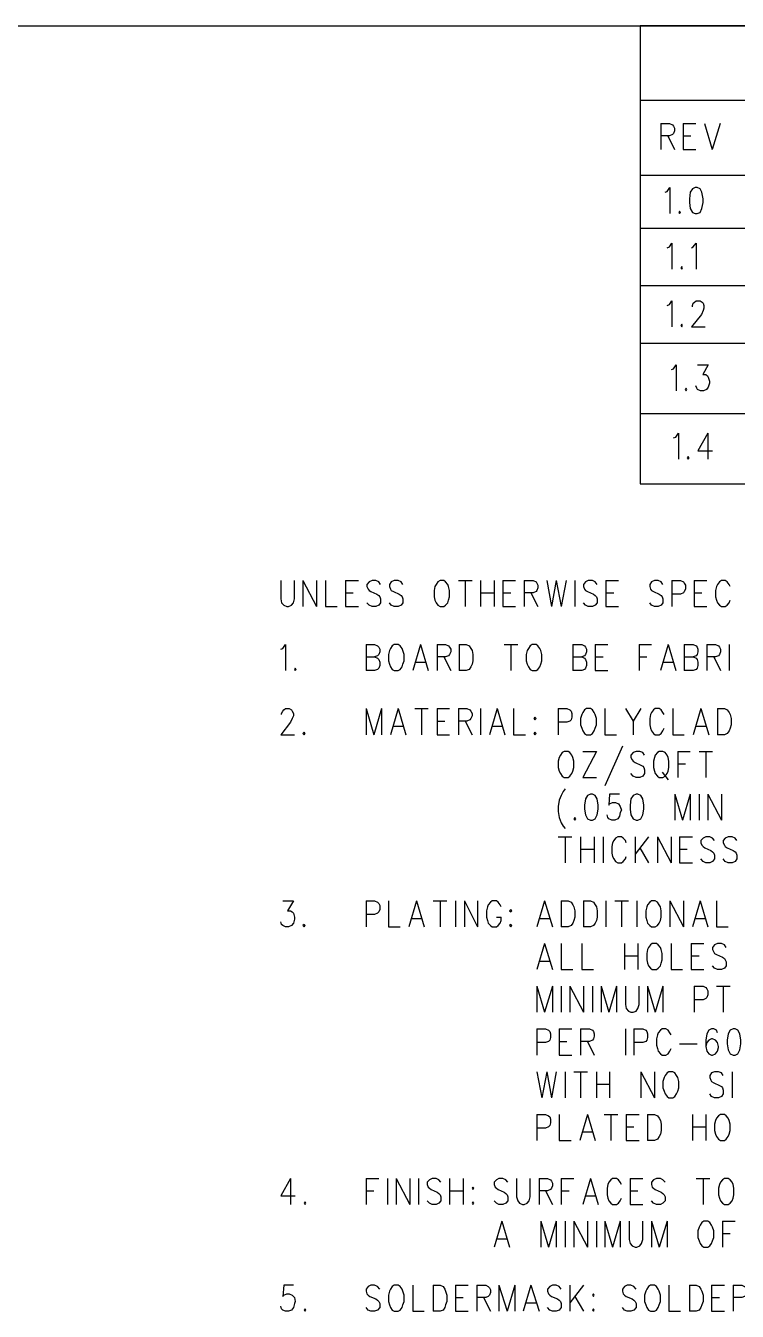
# Model space of a CAD drawing. Extents: x 11.9 to 28.1, y 10.8 to 21.2.
# Drawn here: x 23.654 to 25.32, y 18.189 to 21.199 of the extents above; entities that cross this region are included whole.
import ezdxf

# ---------------------------------------------------------------- set-up
doc = ezdxf.new("R2010")
doc.units = 0
doc.header["$MEASUREMENT"] = 0
doc.layers.add('LAYNR1', color=2, linetype='Continuous')

msp = doc.modelspace()

# ---------------------------------------------------------------- linework, layer by layer
at = {"layer": 'LAYNR1', "color": 7}
for points in [[(11.892, 21.199), (28.093, 21.199)], [(28.093, 21.199), (25.093, 21.199)], [(25.093, 21.199), (25.093, 20.591)], [(28.093, 21.024), (25.093, 21.024)], [(25.093, 21.024), (25.093, 20.849)], [(25.141, 20.97), (25.141, 20.909)], [(25.141, 20.97), (25.161, 20.97), (25.168, 20.967), (25.171, 20.964), (25.173, 20.959), (25.173, 20.953), (25.171, 20.947), (25.168, 20.944), (25.161, 20.941), (25.141, 20.941)], [(25.193, 20.97), (25.193, 20.909)], [(25.193, 20.97), (25.223, 20.97)], [(25.243, 20.97), (25.261, 20.909)], [(25.28, 20.97), (25.261, 20.909)], [(25.157, 20.941), (25.173, 20.909)], [(25.193, 20.941), (25.211, 20.941)], [(25.193, 20.909), (25.223, 20.909)], [(25.093, 20.849), (28.093, 20.849)], [(25.151, 20.809), (25.156, 20.811), (25.162, 20.82), (25.162, 20.759)], [(25.221, 20.82), (25.215, 20.817), (25.21, 20.809), (25.208, 20.794), (25.208, 20.785), (25.21, 20.771), (25.215, 20.762), (25.221, 20.759)], [(25.226, 20.759), (25.233, 20.762), (25.237, 20.771), (25.24, 20.785), (25.24, 20.794), (25.237, 20.809), (25.233, 20.817), (25.226, 20.82), (25.221, 20.82)], [(25.185, 20.765), (25.183, 20.762), (25.185, 20.759)], [(25.185, 20.759), (25.187, 20.762), (25.185, 20.765)], [(25.221, 20.759), (25.226, 20.759)], [(28.093, 20.724), (25.093, 20.724)], [(25.093, 20.724), (25.093, 20.291)], [(25.156, 20.679), (25.161, 20.681), (25.167, 20.69), (25.167, 20.629)], [(25.213, 20.679), (25.217, 20.681), (25.224, 20.69), (25.224, 20.629)], [(25.19, 20.635), (25.188, 20.632), (25.19, 20.629)], [(25.19, 20.629), (25.192, 20.632), (25.19, 20.635)], [(25.093, 20.591), (28.093, 20.591)], [(25.093, 20.591), (25.093, 20.456)], [(25.156, 20.544), (25.161, 20.546), (25.167, 20.555), (25.167, 20.494)], [(25.215, 20.541), (25.215, 20.544), (25.217, 20.549), (25.22, 20.552), (25.224, 20.555), (25.233, 20.555), (25.238, 20.552), (25.24, 20.549), (25.242, 20.544), (25.242, 20.538), (25.24, 20.532), (25.236, 20.523), (25.213, 20.494)], [(25.19, 20.5), (25.188, 20.497), (25.19, 20.494)], [(25.19, 20.494), (25.192, 20.497), (25.19, 20.5)], [(25.213, 20.494), (25.245, 20.494)], [(25.093, 20.456), (28.093, 20.456)], [(25.166, 20.394), (25.171, 20.396), (25.177, 20.405), (25.177, 20.344)], [(25.227, 20.405), (25.252, 20.405), (25.239, 20.382), (25.246, 20.382), (25.25, 20.379), (25.252, 20.376), (25.255, 20.367)], [(25.2, 20.35), (25.198, 20.347), (25.2, 20.344)], [(25.2, 20.344), (25.202, 20.347), (25.2, 20.35)], [(25.234, 20.344), (25.227, 20.347), (25.225, 20.35), (25.223, 20.356)], [(25.255, 20.367), (25.255, 20.362), (25.252, 20.353), (25.248, 20.347), (25.241, 20.344)], [(25.241, 20.344), (25.234, 20.344)], [(25.093, 20.291), (28.088, 20.291)], [(25.093, 20.291), (25.093, 20.126)], [(25.171, 20.234), (25.176, 20.236), (25.182, 20.245), (25.182, 20.184)], [(25.251, 20.245), (25.228, 20.204), (25.262, 20.204)], [(25.251, 20.245), (25.251, 20.184)], [(25.205, 20.19), (25.203, 20.187), (25.205, 20.184)], [(25.205, 20.184), (25.207, 20.187), (25.205, 20.19)], [(25.093, 20.126), (28.093, 20.126)], [(24.251, 19.9), (24.251, 19.857), (24.253, 19.848), (24.258, 19.842), (24.265, 19.839)], [(24.269, 19.839), (24.276, 19.842), (24.281, 19.848), (24.283, 19.857), (24.283, 19.9)], [(24.303, 19.9), (24.303, 19.839)], [(24.303, 19.9), (24.335, 19.839)], [(24.335, 19.9), (24.335, 19.839)], [(24.356, 19.9), (24.356, 19.839)], [(24.403, 19.9), (24.403, 19.839)], [(24.403, 19.9), (24.433, 19.9)], [(24.485, 19.891), (24.481, 19.897), (24.474, 19.9), (24.465, 19.9), (24.458, 19.897), (24.453, 19.891), (24.453, 19.886)], [(24.537, 19.891), (24.533, 19.897), (24.526, 19.9), (24.517, 19.9), (24.51, 19.897), (24.506, 19.891), (24.506, 19.886)], [(24.624, 19.9), (24.619, 19.897), (24.615, 19.891), (24.612, 19.886)], [(24.644, 19.886), (24.642, 19.891), (24.637, 19.897), (24.633, 19.9), (24.624, 19.9)], [(24.667, 19.9), (24.699, 19.9)], [(24.683, 19.9), (24.683, 19.839)], [(24.719, 19.9), (24.719, 19.839)], [(24.751, 19.9), (24.751, 19.839)], [(24.771, 19.9), (24.771, 19.839)], [(24.771, 19.9), (24.801, 19.9)], [(24.821, 19.9), (24.821, 19.839)], [(24.821, 19.9), (24.842, 19.9), (24.849, 19.897), (24.851, 19.894), (24.853, 19.889), (24.853, 19.883), (24.851, 19.877), (24.849, 19.874), (24.842, 19.871), (24.821, 19.871)], [(24.874, 19.9), (24.885, 19.839)], [(24.896, 19.9), (24.885, 19.839)], [(24.896, 19.9), (24.908, 19.839)], [(24.919, 19.9), (24.908, 19.839)], [(24.94, 19.9), (24.94, 19.839)], [(24.992, 19.891), (24.987, 19.897), (24.981, 19.9), (24.971, 19.9), (24.965, 19.897), (24.96, 19.891), (24.96, 19.886)], [(25.012, 19.9), (25.012, 19.839)], [(25.012, 19.9), (25.042, 19.9)], [(25.146, 19.891), (25.142, 19.897), (25.135, 19.9), (25.126, 19.9), (25.119, 19.897), (25.115, 19.891), (25.115, 19.886)], [(25.167, 19.9), (25.167, 19.839)], [(25.167, 19.9), (25.187, 19.9), (25.194, 19.897), (25.196, 19.894), (25.199, 19.889), (25.199, 19.88), (25.196, 19.874), (25.194, 19.871), (25.187, 19.868), (25.167, 19.868)], [(25.219, 19.9), (25.219, 19.839)], [(25.219, 19.9), (25.249, 19.9)], [(25.303, 19.886), (25.301, 19.891), (25.296, 19.897), (25.292, 19.9), (25.283, 19.9), (25.278, 19.897), (25.274, 19.891), (25.271, 19.886)], [(24.403, 19.871), (24.421, 19.871)], [(24.453, 19.886), (24.456, 19.88), (24.458, 19.877), (24.462, 19.874), (24.476, 19.868), (24.481, 19.865), (24.483, 19.862)], [(24.506, 19.886), (24.508, 19.88), (24.51, 19.877), (24.515, 19.874), (24.528, 19.868), (24.533, 19.865), (24.535, 19.862)], [(24.612, 19.886), (24.61, 19.877), (24.61, 19.862)], [(24.646, 19.862), (24.646, 19.877), (24.644, 19.886)], [(24.719, 19.871), (24.751, 19.871)], [(24.771, 19.871), (24.79, 19.871)], [(24.837, 19.871), (24.853, 19.839)], [(24.96, 19.886), (24.962, 19.88), (24.965, 19.877), (24.969, 19.874), (24.983, 19.868), (24.987, 19.865), (24.99, 19.862)], [(25.012, 19.871), (25.031, 19.871)], [(25.115, 19.886), (25.117, 19.88), (25.119, 19.877), (25.124, 19.874), (25.137, 19.868), (25.142, 19.865), (25.144, 19.862)], [(25.219, 19.871), (25.237, 19.871)], [(25.271, 19.886), (25.269, 19.877), (25.269, 19.862)], [(24.265, 19.839), (24.269, 19.839)], [(24.356, 19.839), (24.383, 19.839)], [(24.403, 19.839), (24.433, 19.839)], [(24.465, 19.839), (24.458, 19.842), (24.453, 19.848)], [(24.474, 19.839), (24.465, 19.839)], [(24.483, 19.862), (24.485, 19.857), (24.485, 19.848), (24.481, 19.842), (24.474, 19.839)], [(24.517, 19.839), (24.51, 19.842), (24.506, 19.848)], [(24.526, 19.839), (24.517, 19.839)], [(24.535, 19.862), (24.537, 19.857), (24.537, 19.848), (24.533, 19.842), (24.526, 19.839)], [(24.61, 19.862), (24.612, 19.854), (24.615, 19.848), (24.619, 19.842), (24.624, 19.839)], [(24.624, 19.839), (24.633, 19.839)], [(24.633, 19.839), (24.637, 19.842), (24.642, 19.848), (24.644, 19.854), (24.646, 19.862)], [(24.771, 19.839), (24.801, 19.839)], [(24.971, 19.839), (24.965, 19.842), (24.96, 19.848)], [(24.981, 19.839), (24.971, 19.839)], [(24.99, 19.862), (24.992, 19.857), (24.992, 19.848), (24.987, 19.842), (24.981, 19.839)], [(25.012, 19.839), (25.042, 19.839)], [(25.126, 19.839), (25.119, 19.842), (25.115, 19.848)], [(25.135, 19.839), (25.126, 19.839)], [(25.144, 19.862), (25.146, 19.857), (25.146, 19.848), (25.142, 19.842), (25.135, 19.839)], [(25.219, 19.839), (25.249, 19.839)], [(25.269, 19.862), (25.271, 19.854), (25.274, 19.848), (25.278, 19.842), (25.283, 19.839)], [(25.283, 19.839), (25.292, 19.839)], [(25.292, 19.839), (25.296, 19.842), (25.301, 19.848), (25.303, 19.854)], [(24.251, 19.739), (24.256, 19.741), (24.262, 19.75), (24.262, 19.689)], [(24.451, 19.75), (24.451, 19.689)], [(24.451, 19.75), (24.471, 19.75), (24.478, 19.747), (24.481, 19.744), (24.483, 19.739), (24.483, 19.733), (24.481, 19.727), (24.478, 19.724), (24.471, 19.721)], [(24.517, 19.75), (24.512, 19.747), (24.508, 19.741), (24.506, 19.736)], [(24.537, 19.736), (24.535, 19.741), (24.531, 19.747), (24.526, 19.75), (24.517, 19.75)], [(24.578, 19.75), (24.56, 19.689)], [(24.578, 19.75), (24.596, 19.689)], [(24.617, 19.75), (24.617, 19.689)], [(24.617, 19.75), (24.637, 19.75), (24.644, 19.747), (24.646, 19.744), (24.649, 19.739), (24.649, 19.733), (24.646, 19.727), (24.644, 19.724), (24.637, 19.721), (24.617, 19.721)], [(24.669, 19.75), (24.669, 19.689)], [(24.669, 19.75), (24.685, 19.75), (24.692, 19.747), (24.696, 19.741), (24.699, 19.736)], [(24.774, 19.75), (24.806, 19.75)], [(24.79, 19.75), (24.79, 19.689)], [(24.84, 19.75), (24.835, 19.747), (24.831, 19.741), (24.828, 19.736)], [(24.86, 19.736), (24.858, 19.741), (24.853, 19.747), (24.849, 19.75), (24.84, 19.75)], [(24.935, 19.75), (24.935, 19.689)], [(24.935, 19.75), (24.956, 19.75), (24.962, 19.747), (24.965, 19.744), (24.967, 19.739), (24.967, 19.733), (24.965, 19.727), (24.962, 19.724), (24.956, 19.721)], [(24.987, 19.75), (24.987, 19.689)], [(24.987, 19.75), (25.017, 19.75)], [(25.09, 19.75), (25.09, 19.689)], [(25.09, 19.75), (25.119, 19.75)], [(25.158, 19.75), (25.14, 19.689)], [(25.158, 19.75), (25.176, 19.689)], [(25.196, 19.75), (25.196, 19.689)], [(25.196, 19.75), (25.217, 19.75), (25.224, 19.747), (25.226, 19.744), (25.228, 19.739), (25.228, 19.733), (25.226, 19.727), (25.224, 19.724), (25.217, 19.721)], [(25.249, 19.75), (25.249, 19.689)], [(25.249, 19.75), (25.269, 19.75), (25.276, 19.747), (25.278, 19.744), (25.281, 19.739), (25.281, 19.733), (25.278, 19.727), (25.276, 19.724), (25.269, 19.721), (25.249, 19.721)], [(25.301, 19.75), (25.301, 19.689)], [(24.451, 19.721), (24.471, 19.721), (24.478, 19.718), (24.481, 19.715), (24.483, 19.709), (24.483, 19.701), (24.481, 19.695), (24.478, 19.692), (24.471, 19.689)], [(24.506, 19.736), (24.503, 19.727), (24.503, 19.712)], [(24.54, 19.712), (24.54, 19.727), (24.537, 19.736)], [(24.633, 19.721), (24.649, 19.689)], [(24.699, 19.736), (24.701, 19.727), (24.701, 19.712)], [(24.828, 19.736), (24.826, 19.727), (24.826, 19.712)], [(24.862, 19.712), (24.862, 19.727), (24.86, 19.736)], [(24.935, 19.721), (24.956, 19.721), (24.962, 19.718), (24.965, 19.715), (24.967, 19.709), (24.967, 19.701), (24.965, 19.695), (24.962, 19.692), (24.956, 19.689)], [(24.987, 19.721), (25.006, 19.721)], [(25.09, 19.721), (25.108, 19.721)], [(25.196, 19.721), (25.217, 19.721), (25.224, 19.718), (25.226, 19.715), (25.228, 19.709), (25.228, 19.701), (25.226, 19.695), (25.224, 19.692), (25.217, 19.689)], [(25.265, 19.721), (25.281, 19.689)], [(24.285, 19.695), (24.283, 19.692), (24.285, 19.689)], [(24.285, 19.689), (24.287, 19.692), (24.285, 19.695)], [(24.471, 19.689), (24.451, 19.689)], [(24.503, 19.712), (24.506, 19.704), (24.508, 19.698), (24.512, 19.692), (24.517, 19.689)], [(24.517, 19.689), (24.526, 19.689)], [(24.526, 19.689), (24.531, 19.692), (24.535, 19.698), (24.537, 19.704), (24.54, 19.712)], [(24.567, 19.709), (24.59, 19.709)], [(24.685, 19.689), (24.669, 19.689)], [(24.701, 19.712), (24.699, 19.704), (24.696, 19.698), (24.692, 19.692), (24.685, 19.689)], [(24.826, 19.712), (24.828, 19.704), (24.831, 19.698), (24.835, 19.692), (24.84, 19.689)], [(24.84, 19.689), (24.849, 19.689)], [(24.849, 19.689), (24.853, 19.692), (24.858, 19.698), (24.86, 19.704), (24.862, 19.712)], [(24.956, 19.689), (24.935, 19.689)], [(24.987, 19.689), (25.017, 19.689)], [(25.146, 19.709), (25.169, 19.709)], [(25.217, 19.689), (25.196, 19.689)], [(24.253, 19.586), (24.253, 19.589), (24.256, 19.594), (24.258, 19.597), (24.262, 19.6), (24.271, 19.6), (24.276, 19.597), (24.278, 19.594), (24.281, 19.589), (24.281, 19.583), (24.278, 19.577), (24.274, 19.568), (24.251, 19.539)], [(24.451, 19.6), (24.451, 19.539)], [(24.451, 19.6), (24.469, 19.539)], [(24.487, 19.6), (24.469, 19.539)], [(24.487, 19.6), (24.487, 19.539)], [(24.526, 19.6), (24.508, 19.539)], [(24.526, 19.6), (24.544, 19.539)], [(24.565, 19.6), (24.596, 19.6)], [(24.581, 19.6), (24.581, 19.539)], [(24.617, 19.6), (24.617, 19.539)], [(24.617, 19.6), (24.646, 19.6)], [(24.667, 19.6), (24.667, 19.539)], [(24.667, 19.6), (24.687, 19.6), (24.694, 19.597), (24.696, 19.594), (24.699, 19.589), (24.699, 19.583), (24.696, 19.577), (24.694, 19.574), (24.687, 19.571), (24.667, 19.571)], [(24.719, 19.6), (24.719, 19.539)], [(24.758, 19.6), (24.74, 19.539)], [(24.758, 19.6), (24.776, 19.539)], [(24.796, 19.6), (24.796, 19.539)], [(24.901, 19.6), (24.901, 19.539)], [(24.901, 19.6), (24.921, 19.6), (24.928, 19.597), (24.931, 19.594), (24.933, 19.589), (24.933, 19.58), (24.931, 19.574), (24.928, 19.571), (24.921, 19.568), (24.901, 19.568)], [(24.967, 19.6), (24.962, 19.597), (24.958, 19.591), (24.956, 19.586)], [(24.987, 19.586), (24.985, 19.591), (24.981, 19.597), (24.976, 19.6), (24.967, 19.6)], [(25.01, 19.6), (25.01, 19.539)], [(25.058, 19.6), (25.076, 19.571), (25.076, 19.539)], [(25.094, 19.6), (25.076, 19.571)], [(25.149, 19.586), (25.146, 19.591), (25.142, 19.597), (25.137, 19.6), (25.128, 19.6), (25.124, 19.597), (25.119, 19.591), (25.117, 19.586)], [(25.169, 19.6), (25.169, 19.539)], [(25.235, 19.6), (25.217, 19.539)], [(25.235, 19.6), (25.253, 19.539)], [(25.274, 19.6), (25.274, 19.539)], [(25.274, 19.6), (25.29, 19.6), (25.296, 19.597), (25.301, 19.591), (25.303, 19.586)], [(24.617, 19.571), (24.635, 19.571)], [(24.683, 19.571), (24.699, 19.539)], [(24.956, 19.586), (24.953, 19.577), (24.953, 19.562)], [(24.99, 19.562), (24.99, 19.577), (24.987, 19.586)], [(25.117, 19.586), (25.115, 19.577), (25.115, 19.562)], [(25.303, 19.586), (25.306, 19.577), (25.306, 19.562)], [(24.251, 19.539), (24.283, 19.539)], [(24.306, 19.545), (24.303, 19.542), (24.306, 19.539)], [(24.306, 19.539), (24.308, 19.542), (24.306, 19.545)], [(24.515, 19.559), (24.537, 19.559)], [(24.617, 19.539), (24.646, 19.539)], [(24.746, 19.559), (24.769, 19.559)], [(24.796, 19.539), (24.824, 19.539)], [(24.846, 19.545), (24.844, 19.542), (24.846, 19.539)], [(24.846, 19.539), (24.849, 19.542), (24.846, 19.545)], [(24.953, 19.562), (24.956, 19.554), (24.958, 19.548), (24.962, 19.542), (24.967, 19.539)], [(24.967, 19.539), (24.976, 19.539)], [(24.976, 19.539), (24.981, 19.542), (24.985, 19.548), (24.987, 19.554), (24.99, 19.562)], [(25.01, 19.539), (25.037, 19.539)], [(25.115, 19.562), (25.117, 19.554), (25.119, 19.548), (25.124, 19.542), (25.128, 19.539)], [(25.128, 19.539), (25.137, 19.539)], [(25.137, 19.539), (25.142, 19.542), (25.146, 19.548), (25.149, 19.554)], [(25.169, 19.539), (25.196, 19.539)], [(25.224, 19.559), (25.246, 19.559)], [(25.29, 19.539), (25.274, 19.539)], [(25.306, 19.562), (25.303, 19.554), (25.301, 19.548), (25.296, 19.542), (25.29, 19.539)], [(25.051, 19.512), (25.01, 19.419)], [(24.903, 19.486), (24.901, 19.477), (24.901, 19.462)], [(24.915, 19.5), (24.91, 19.497), (24.906, 19.491), (24.903, 19.486)], [(24.935, 19.486), (24.933, 19.491), (24.928, 19.497), (24.924, 19.5), (24.915, 19.5)], [(24.937, 19.462), (24.937, 19.477), (24.935, 19.486)], [(24.99, 19.5), (24.958, 19.439)], [(24.958, 19.5), (24.99, 19.5)], [(25.103, 19.491), (25.099, 19.497), (25.092, 19.5), (25.083, 19.5), (25.076, 19.497), (25.071, 19.491), (25.071, 19.486)], [(25.071, 19.486), (25.074, 19.48), (25.076, 19.477), (25.081, 19.474), (25.094, 19.468), (25.099, 19.465), (25.101, 19.462)], [(25.126, 19.486), (25.124, 19.477), (25.124, 19.462)], [(25.137, 19.5), (25.133, 19.497), (25.128, 19.491), (25.126, 19.486)], [(25.158, 19.486), (25.156, 19.491), (25.151, 19.497), (25.146, 19.5), (25.137, 19.5)], [(25.16, 19.462), (25.16, 19.477), (25.158, 19.486)], [(25.181, 19.5), (25.181, 19.439)], [(25.181, 19.5), (25.21, 19.5)], [(25.231, 19.5), (25.262, 19.5)], [(25.246, 19.5), (25.246, 19.439)], [(24.901, 19.462), (24.903, 19.454), (24.906, 19.448), (24.91, 19.442), (24.915, 19.439)], [(24.924, 19.439), (24.928, 19.442), (24.933, 19.448), (24.935, 19.454), (24.937, 19.462)], [(25.083, 19.439), (25.076, 19.442), (25.071, 19.448)], [(25.101, 19.462), (25.103, 19.457), (25.103, 19.448), (25.099, 19.442), (25.092, 19.439)], [(25.124, 19.462), (25.126, 19.454), (25.128, 19.448), (25.133, 19.442), (25.137, 19.439)], [(25.144, 19.451), (25.158, 19.433)], [(25.146, 19.439), (25.151, 19.442), (25.156, 19.448), (25.158, 19.454), (25.16, 19.462)], [(25.181, 19.471), (25.199, 19.471)], [(24.915, 19.439), (24.924, 19.439)], [(24.958, 19.439), (24.99, 19.439)], [(25.092, 19.439), (25.083, 19.439)], [(25.137, 19.439), (25.146, 19.439)], [(24.903, 19.386), (24.901, 19.371), (24.901, 19.359), (24.903, 19.345), (24.908, 19.333), (24.912, 19.325), (24.917, 19.319)], [(24.917, 19.412), (24.912, 19.406), (24.908, 19.397), (24.903, 19.386)], [(24.976, 19.4), (24.969, 19.397), (24.965, 19.389), (24.962, 19.374), (24.962, 19.365), (24.965, 19.351), (24.969, 19.342), (24.976, 19.339)], [(24.981, 19.339), (24.987, 19.342), (24.992, 19.351), (24.994, 19.365), (24.994, 19.374), (24.992, 19.389), (24.987, 19.397), (24.981, 19.4), (24.976, 19.4)], [(25.044, 19.4), (25.021, 19.4), (25.019, 19.374), (25.021, 19.377), (25.028, 19.38), (25.035, 19.38), (25.042, 19.377), (25.046, 19.371), (25.049, 19.362)], [(25.083, 19.4), (25.076, 19.397), (25.071, 19.389), (25.069, 19.374), (25.069, 19.365), (25.071, 19.351), (25.076, 19.342), (25.083, 19.339)], [(25.087, 19.339), (25.094, 19.342), (25.099, 19.351), (25.101, 19.365), (25.101, 19.374), (25.099, 19.389), (25.094, 19.397), (25.087, 19.4), (25.083, 19.4)], [(25.174, 19.4), (25.174, 19.339)], [(25.174, 19.4), (25.192, 19.339)], [(25.21, 19.4), (25.192, 19.339)], [(25.21, 19.4), (25.21, 19.339)], [(25.231, 19.4), (25.231, 19.339)], [(25.251, 19.4), (25.251, 19.339)], [(25.251, 19.4), (25.283, 19.339)], [(25.283, 19.4), (25.283, 19.339)], [(25.049, 19.362), (25.046, 19.357), (25.044, 19.348), (25.04, 19.342), (25.033, 19.339)], [(24.94, 19.345), (24.937, 19.342), (24.94, 19.339)], [(24.94, 19.339), (24.942, 19.342), (24.94, 19.345)], [(24.976, 19.339), (24.981, 19.339)], [(25.026, 19.339), (25.019, 19.342), (25.017, 19.345), (25.015, 19.351)], [(25.033, 19.339), (25.026, 19.339)], [(25.083, 19.339), (25.087, 19.339)], [(24.901, 19.3), (24.933, 19.3)], [(24.917, 19.3), (24.917, 19.239)], [(24.953, 19.3), (24.953, 19.239)], [(24.985, 19.3), (24.985, 19.239)], [(25.006, 19.3), (25.006, 19.239)], [(25.06, 19.286), (25.058, 19.291), (25.053, 19.297), (25.049, 19.3), (25.04, 19.3), (25.035, 19.297), (25.031, 19.291), (25.028, 19.286)], [(25.081, 19.3), (25.081, 19.239)], [(25.112, 19.3), (25.081, 19.259)], [(25.133, 19.3), (25.133, 19.239)], [(25.133, 19.3), (25.165, 19.239)], [(25.165, 19.3), (25.165, 19.239)], [(25.185, 19.3), (25.185, 19.239)], [(25.185, 19.3), (25.215, 19.3)], [(25.267, 19.291), (25.262, 19.297), (25.256, 19.3), (25.246, 19.3), (25.24, 19.297), (25.235, 19.291), (25.235, 19.286)], [(25.319, 19.291), (25.315, 19.297), (25.308, 19.3), (25.299, 19.3), (25.292, 19.297), (25.287, 19.291), (25.287, 19.286)], [(24.953, 19.271), (24.985, 19.271)], [(25.028, 19.286), (25.026, 19.277), (25.026, 19.262)], [(25.092, 19.274), (25.112, 19.239)], [(25.185, 19.271), (25.203, 19.271)], [(25.235, 19.286), (25.237, 19.28), (25.24, 19.277), (25.244, 19.274), (25.258, 19.268), (25.262, 19.265), (25.265, 19.262)], [(25.287, 19.286), (25.29, 19.28), (25.292, 19.277), (25.296, 19.274), (25.31, 19.268), (25.315, 19.265), (25.317, 19.262)], [(25.026, 19.262), (25.028, 19.254), (25.031, 19.248), (25.035, 19.242), (25.04, 19.239)], [(25.04, 19.239), (25.049, 19.239)], [(25.049, 19.239), (25.053, 19.242), (25.058, 19.248), (25.06, 19.254)], [(25.185, 19.239), (25.215, 19.239)], [(25.246, 19.239), (25.24, 19.242), (25.235, 19.248)], [(25.256, 19.239), (25.246, 19.239)], [(25.265, 19.262), (25.267, 19.257), (25.267, 19.248), (25.262, 19.242), (25.256, 19.239)], [(25.299, 19.239), (25.292, 19.242), (25.287, 19.248)], [(25.308, 19.239), (25.299, 19.239)], [(25.317, 19.262), (25.319, 19.257), (25.319, 19.248), (25.315, 19.242), (25.308, 19.239)], [(24.256, 19.15), (24.281, 19.15), (24.267, 19.127), (24.274, 19.127), (24.278, 19.124), (24.281, 19.121), (24.283, 19.112)], [(24.451, 19.15), (24.451, 19.089)], [(24.451, 19.15), (24.471, 19.15), (24.478, 19.147), (24.481, 19.144), (24.483, 19.139), (24.483, 19.13), (24.481, 19.124), (24.478, 19.121), (24.471, 19.118), (24.451, 19.118)], [(24.503, 19.15), (24.503, 19.089)], [(24.569, 19.15), (24.551, 19.089)], [(24.569, 19.15), (24.587, 19.089)], [(24.608, 19.15), (24.64, 19.15)], [(24.624, 19.15), (24.624, 19.089)], [(24.66, 19.15), (24.66, 19.089)], [(24.681, 19.15), (24.681, 19.089)], [(24.681, 19.15), (24.712, 19.089)], [(24.712, 19.15), (24.712, 19.089)], [(24.767, 19.136), (24.765, 19.141), (24.76, 19.147), (24.756, 19.15), (24.746, 19.15), (24.742, 19.147), (24.737, 19.141), (24.735, 19.136)], [(24.869, 19.15), (24.851, 19.089)], [(24.869, 19.15), (24.887, 19.089)], [(24.908, 19.15), (24.908, 19.089)], [(24.908, 19.15), (24.924, 19.15), (24.931, 19.147), (24.935, 19.141), (24.937, 19.136)], [(24.96, 19.15), (24.96, 19.089)], [(24.96, 19.15), (24.976, 19.15), (24.983, 19.147), (24.987, 19.141), (24.99, 19.136)], [(25.012, 19.15), (25.012, 19.089)], [(25.033, 19.15), (25.065, 19.15)], [(25.049, 19.15), (25.049, 19.089)], [(25.085, 19.15), (25.085, 19.089)], [(25.119, 19.15), (25.115, 19.147), (25.11, 19.141), (25.108, 19.136)], [(25.14, 19.136), (25.137, 19.141), (25.133, 19.147), (25.128, 19.15), (25.119, 19.15)], [(25.162, 19.15), (25.162, 19.089)], [(25.162, 19.15), (25.194, 19.089)], [(25.194, 19.15), (25.194, 19.089)], [(25.233, 19.15), (25.215, 19.089)], [(25.233, 19.15), (25.251, 19.089)], [(25.271, 19.15), (25.271, 19.089)], [(24.735, 19.136), (24.733, 19.127), (24.733, 19.112)], [(24.937, 19.136), (24.94, 19.127), (24.94, 19.112)], [(24.99, 19.136), (24.992, 19.127), (24.992, 19.112)], [(25.108, 19.136), (25.106, 19.127), (25.106, 19.112)], [(25.142, 19.112), (25.142, 19.127), (25.14, 19.136)], [(24.262, 19.089), (24.256, 19.092), (24.253, 19.095), (24.251, 19.101)], [(24.269, 19.089), (24.262, 19.089)], [(24.283, 19.112), (24.283, 19.107), (24.281, 19.098), (24.276, 19.092), (24.269, 19.089)], [(24.306, 19.095), (24.303, 19.092), (24.306, 19.089)], [(24.306, 19.089), (24.308, 19.092), (24.306, 19.095)], [(24.503, 19.089), (24.531, 19.089)], [(24.558, 19.109), (24.581, 19.109)], [(24.733, 19.112), (24.735, 19.104), (24.737, 19.098), (24.742, 19.092), (24.746, 19.089)], [(24.746, 19.089), (24.756, 19.089)], [(24.756, 19.089), (24.76, 19.092), (24.765, 19.098), (24.767, 19.104), (24.767, 19.112)], [(24.756, 19.112), (24.767, 19.112)], [(24.79, 19.095), (24.787, 19.092), (24.79, 19.089)], [(24.79, 19.089), (24.792, 19.092), (24.79, 19.095)], [(24.858, 19.109), (24.881, 19.109)], [(24.924, 19.089), (24.908, 19.089)], [(24.94, 19.112), (24.937, 19.104), (24.935, 19.098), (24.931, 19.092), (24.924, 19.089)], [(24.976, 19.089), (24.96, 19.089)], [(24.992, 19.112), (24.99, 19.104), (24.987, 19.098), (24.983, 19.092), (24.976, 19.089)], [(25.106, 19.112), (25.108, 19.104), (25.11, 19.098), (25.115, 19.092), (25.119, 19.089)], [(25.119, 19.089), (25.128, 19.089)], [(25.128, 19.089), (25.133, 19.092), (25.137, 19.098), (25.14, 19.104), (25.142, 19.112)], [(25.221, 19.109), (25.244, 19.109)], [(25.271, 19.089), (25.299, 19.089)], [(24.869, 19.05), (24.851, 18.989)], [(24.869, 19.05), (24.887, 18.989)], [(24.908, 19.05), (24.908, 18.989)], [(24.956, 19.05), (24.956, 18.989)], [(25.056, 19.05), (25.056, 18.989)], [(25.087, 19.05), (25.087, 18.989)], [(25.11, 19.036), (25.108, 19.027), (25.108, 19.012)], [(25.121, 19.05), (25.117, 19.047), (25.112, 19.041), (25.11, 19.036)], [(25.142, 19.036), (25.14, 19.041), (25.135, 19.047), (25.131, 19.05), (25.121, 19.05)], [(25.144, 19.012), (25.144, 19.027), (25.142, 19.036)], [(25.165, 19.05), (25.165, 18.989)], [(25.212, 19.05), (25.212, 18.989)], [(25.212, 19.05), (25.242, 19.05)], [(25.294, 19.041), (25.29, 19.047), (25.283, 19.05), (25.274, 19.05), (25.267, 19.047), (25.262, 19.041), (25.262, 19.036)], [(25.262, 19.036), (25.265, 19.03), (25.267, 19.027), (25.271, 19.024), (25.285, 19.018), (25.29, 19.015), (25.292, 19.012)], [(24.858, 19.009), (24.881, 19.009)], [(25.056, 19.021), (25.087, 19.021)], [(25.108, 19.012), (25.11, 19.004), (25.112, 18.998), (25.117, 18.992), (25.121, 18.989)], [(25.131, 18.989), (25.135, 18.992), (25.14, 18.998), (25.142, 19.004), (25.144, 19.012)], [(25.212, 19.021), (25.231, 19.021)], [(25.274, 18.989), (25.267, 18.992), (25.262, 18.998)], [(25.292, 19.012), (25.294, 19.007), (25.294, 18.998), (25.29, 18.992), (25.283, 18.989)], [(24.908, 18.989), (24.935, 18.989)], [(24.956, 18.989), (24.983, 18.989)], [(25.121, 18.989), (25.131, 18.989)], [(25.165, 18.989), (25.192, 18.989)], [(25.212, 18.989), (25.242, 18.989)], [(25.283, 18.989), (25.274, 18.989)], [(24.851, 18.95), (24.851, 18.889)], [(24.851, 18.95), (24.869, 18.889)], [(24.887, 18.95), (24.869, 18.889)], [(24.887, 18.95), (24.887, 18.889)], [(24.908, 18.95), (24.908, 18.889)], [(24.928, 18.95), (24.928, 18.889)], [(24.928, 18.95), (24.96, 18.889)], [(24.96, 18.95), (24.96, 18.889)], [(24.981, 18.95), (24.981, 18.889)], [(25.001, 18.95), (25.001, 18.889)], [(25.001, 18.95), (25.019, 18.889)], [(25.037, 18.95), (25.019, 18.889)], [(25.037, 18.95), (25.037, 18.889)], [(25.058, 18.95), (25.058, 18.907), (25.06, 18.898), (25.065, 18.892), (25.071, 18.889)], [(25.076, 18.889), (25.083, 18.892), (25.087, 18.898), (25.09, 18.907), (25.09, 18.95)], [(25.11, 18.95), (25.11, 18.889)], [(25.11, 18.95), (25.128, 18.889)], [(25.146, 18.95), (25.128, 18.889)], [(25.146, 18.95), (25.146, 18.889)], [(25.219, 18.95), (25.219, 18.889)], [(25.219, 18.95), (25.24, 18.95), (25.246, 18.947), (25.249, 18.944), (25.251, 18.939), (25.251, 18.93), (25.249, 18.924), (25.246, 18.921), (25.24, 18.918), (25.219, 18.918)], [(25.271, 18.95), (25.303, 18.95)], [(25.287, 18.95), (25.287, 18.889)], [(25.071, 18.889), (25.076, 18.889)], [(24.851, 18.85), (24.851, 18.789)], [(24.851, 18.85), (24.871, 18.85), (24.878, 18.847), (24.881, 18.844), (24.883, 18.839), (24.883, 18.83), (24.881, 18.824), (24.878, 18.821), (24.871, 18.818), (24.851, 18.818)], [(24.903, 18.85), (24.903, 18.789)], [(24.903, 18.85), (24.933, 18.85)], [(24.953, 18.85), (24.953, 18.789)], [(24.953, 18.85), (24.974, 18.85), (24.981, 18.847), (24.983, 18.844), (24.985, 18.839), (24.985, 18.833), (24.983, 18.827), (24.981, 18.824), (24.974, 18.821), (24.953, 18.821)], [(25.058, 18.85), (25.058, 18.789)], [(25.078, 18.85), (25.078, 18.789)], [(25.078, 18.85), (25.099, 18.85), (25.106, 18.847), (25.108, 18.844), (25.11, 18.839), (25.11, 18.83), (25.108, 18.824), (25.106, 18.821), (25.099, 18.818), (25.078, 18.818)], [(25.165, 18.836), (25.162, 18.841), (25.158, 18.847), (25.153, 18.85), (25.144, 18.85), (25.14, 18.847), (25.135, 18.841), (25.133, 18.836)], [(25.274, 18.841), (25.271, 18.847), (25.265, 18.85), (25.26, 18.85), (25.253, 18.847), (25.249, 18.839), (25.246, 18.824), (25.246, 18.809), (25.249, 18.798), (25.253, 18.792), (25.26, 18.789)], [(25.31, 18.85), (25.303, 18.847), (25.299, 18.839), (25.296, 18.824), (25.296, 18.815), (25.299, 18.801), (25.303, 18.792), (25.31, 18.789)], [(25.315, 18.789), (25.321, 18.792), (25.326, 18.801), (25.328, 18.815), (25.328, 18.824), (25.326, 18.839), (25.321, 18.847), (25.315, 18.85), (25.31, 18.85)], [(24.903, 18.821), (24.921, 18.821)], [(24.969, 18.821), (24.985, 18.789)], [(25.133, 18.836), (25.131, 18.827), (25.131, 18.812)], [(25.185, 18.815), (25.226, 18.815)], [(25.262, 18.789), (25.269, 18.792), (25.274, 18.798), (25.276, 18.807), (25.276, 18.809), (25.274, 18.818), (25.269, 18.824), (25.262, 18.827), (25.26, 18.827), (25.253, 18.824), (25.249, 18.818), (25.246, 18.809)], [(24.903, 18.789), (24.933, 18.789)], [(25.131, 18.812), (25.133, 18.804), (25.135, 18.798), (25.14, 18.792), (25.144, 18.789)], [(25.144, 18.789), (25.153, 18.789)], [(25.153, 18.789), (25.158, 18.792), (25.162, 18.798), (25.165, 18.804)], [(25.26, 18.789), (25.262, 18.789)], [(25.31, 18.789), (25.315, 18.789)], [(24.851, 18.75), (24.862, 18.689)], [(24.874, 18.75), (24.862, 18.689)], [(24.874, 18.75), (24.885, 18.689)], [(24.896, 18.75), (24.885, 18.689)], [(24.917, 18.75), (24.917, 18.689)], [(24.937, 18.75), (24.969, 18.75)], [(24.953, 18.75), (24.953, 18.689)], [(24.99, 18.75), (24.99, 18.689)], [(25.021, 18.75), (25.021, 18.689)], [(25.094, 18.75), (25.094, 18.689)], [(25.094, 18.75), (25.126, 18.689)], [(25.126, 18.75), (25.126, 18.689)], [(25.149, 18.736), (25.146, 18.727), (25.146, 18.712)], [(25.16, 18.75), (25.156, 18.747), (25.151, 18.741), (25.149, 18.736)], [(25.181, 18.736), (25.178, 18.741), (25.174, 18.747), (25.169, 18.75), (25.16, 18.75)], [(25.183, 18.712), (25.183, 18.727), (25.181, 18.736)], [(25.287, 18.741), (25.283, 18.747), (25.276, 18.75), (25.267, 18.75), (25.26, 18.747), (25.256, 18.741), (25.256, 18.736)], [(25.256, 18.736), (25.258, 18.73), (25.26, 18.727), (25.265, 18.724), (25.278, 18.718), (25.283, 18.715), (25.285, 18.712)], [(25.308, 18.75), (25.308, 18.689)], [(24.99, 18.721), (25.021, 18.721)], [(25.146, 18.712), (25.149, 18.704), (25.151, 18.698), (25.156, 18.692), (25.16, 18.689)], [(25.169, 18.689), (25.174, 18.692), (25.178, 18.698), (25.181, 18.704), (25.183, 18.712)], [(25.267, 18.689), (25.26, 18.692), (25.256, 18.698)], [(25.285, 18.712), (25.287, 18.707), (25.287, 18.698), (25.283, 18.692), (25.276, 18.689)], [(25.16, 18.689), (25.169, 18.689)], [(25.276, 18.689), (25.267, 18.689)], [(24.851, 18.65), (24.851, 18.589)], [(24.851, 18.65), (24.871, 18.65), (24.878, 18.647), (24.881, 18.644), (24.883, 18.639), (24.883, 18.63), (24.881, 18.624), (24.878, 18.621), (24.871, 18.618), (24.851, 18.618)], [(24.903, 18.65), (24.903, 18.589)], [(24.969, 18.65), (24.951, 18.589)], [(24.969, 18.65), (24.987, 18.589)], [(25.008, 18.65), (25.04, 18.65)], [(25.024, 18.65), (25.024, 18.589)], [(25.06, 18.65), (25.06, 18.589)], [(25.06, 18.65), (25.09, 18.65)], [(25.11, 18.65), (25.11, 18.589)], [(25.11, 18.65), (25.126, 18.65), (25.133, 18.647), (25.137, 18.641), (25.14, 18.636)], [(25.14, 18.636), (25.142, 18.627), (25.142, 18.612)], [(25.215, 18.65), (25.215, 18.589)], [(25.246, 18.65), (25.246, 18.589)], [(25.269, 18.636), (25.267, 18.627), (25.267, 18.612)], [(25.281, 18.65), (25.276, 18.647), (25.271, 18.641), (25.269, 18.636)], [(25.301, 18.636), (25.299, 18.641), (25.294, 18.647), (25.29, 18.65), (25.281, 18.65)], [(25.303, 18.612), (25.303, 18.627), (25.301, 18.636)], [(24.958, 18.609), (24.981, 18.609)], [(25.06, 18.621), (25.078, 18.621)], [(25.142, 18.612), (25.14, 18.604), (25.137, 18.598), (25.133, 18.592), (25.126, 18.589)], [(25.215, 18.621), (25.246, 18.621)], [(25.267, 18.612), (25.269, 18.604), (25.271, 18.598), (25.276, 18.592), (25.281, 18.589)], [(25.29, 18.589), (25.294, 18.592), (25.299, 18.598), (25.301, 18.604), (25.303, 18.612)], [(24.903, 18.589), (24.931, 18.589)], [(25.06, 18.589), (25.09, 18.589)], [(25.126, 18.589), (25.11, 18.589)], [(25.281, 18.589), (25.29, 18.589)], [(24.274, 18.5), (24.251, 18.459), (24.285, 18.459)], [(24.274, 18.5), (24.274, 18.439)], [(24.451, 18.5), (24.451, 18.439)], [(24.451, 18.5), (24.481, 18.5)], [(24.501, 18.5), (24.501, 18.439)], [(24.521, 18.5), (24.521, 18.439)], [(24.521, 18.5), (24.553, 18.439)], [(24.553, 18.5), (24.553, 18.439)], [(24.574, 18.5), (24.574, 18.439)], [(24.626, 18.491), (24.621, 18.497), (24.615, 18.5), (24.606, 18.5), (24.599, 18.497), (24.594, 18.491), (24.594, 18.486)], [(24.594, 18.486), (24.596, 18.48), (24.599, 18.477), (24.603, 18.474), (24.617, 18.468), (24.621, 18.465), (24.624, 18.462)], [(24.646, 18.5), (24.646, 18.439)], [(24.678, 18.5), (24.678, 18.439)], [(24.783, 18.491), (24.778, 18.497), (24.771, 18.5), (24.762, 18.5), (24.756, 18.497), (24.751, 18.491), (24.751, 18.486)], [(24.751, 18.486), (24.753, 18.48), (24.756, 18.477), (24.76, 18.474), (24.774, 18.468), (24.778, 18.465), (24.781, 18.462)], [(24.803, 18.5), (24.803, 18.457), (24.806, 18.448), (24.81, 18.442), (24.817, 18.439)], [(24.821, 18.439), (24.828, 18.442), (24.833, 18.448), (24.835, 18.457), (24.835, 18.5)], [(24.856, 18.5), (24.856, 18.439)], [(24.856, 18.5), (24.876, 18.5), (24.883, 18.497), (24.885, 18.494), (24.887, 18.489), (24.887, 18.483), (24.885, 18.477), (24.883, 18.474), (24.876, 18.471), (24.856, 18.471)], [(24.908, 18.5), (24.908, 18.439)], [(24.908, 18.5), (24.937, 18.5)], [(24.976, 18.5), (24.958, 18.439)], [(24.976, 18.5), (24.994, 18.439)], [(25.017, 18.486), (25.015, 18.477), (25.015, 18.462)], [(25.049, 18.486), (25.046, 18.491), (25.042, 18.497), (25.037, 18.5), (25.028, 18.5), (25.024, 18.497), (25.019, 18.491), (25.017, 18.486)], [(25.069, 18.5), (25.069, 18.439)], [(25.069, 18.5), (25.099, 18.5)], [(25.151, 18.491), (25.146, 18.497), (25.14, 18.5), (25.131, 18.5), (25.124, 18.497), (25.119, 18.491), (25.119, 18.486)], [(25.119, 18.486), (25.121, 18.48), (25.124, 18.477), (25.128, 18.474), (25.142, 18.468), (25.146, 18.465), (25.149, 18.462)], [(25.224, 18.5), (25.256, 18.5)], [(25.24, 18.5), (25.24, 18.439)], [(25.278, 18.486), (25.276, 18.477), (25.276, 18.462)], [(25.29, 18.5), (25.285, 18.497), (25.281, 18.491), (25.278, 18.486)], [(25.31, 18.486), (25.308, 18.491), (25.303, 18.497), (25.299, 18.5), (25.29, 18.5)], [(25.312, 18.462), (25.312, 18.477), (25.31, 18.486)], [(24.451, 18.471), (24.469, 18.471)], [(24.624, 18.462), (24.626, 18.457), (24.626, 18.448), (24.621, 18.442), (24.615, 18.439)], [(24.646, 18.471), (24.678, 18.471)], [(24.781, 18.462), (24.783, 18.457), (24.783, 18.448), (24.778, 18.442), (24.771, 18.439)], [(24.871, 18.471), (24.887, 18.439)], [(24.908, 18.471), (24.926, 18.471)], [(24.965, 18.459), (24.987, 18.459)], [(25.015, 18.462), (25.017, 18.454), (25.019, 18.448), (25.024, 18.442), (25.028, 18.439)], [(25.037, 18.439), (25.042, 18.442), (25.046, 18.448), (25.049, 18.454)], [(25.069, 18.471), (25.087, 18.471)], [(25.149, 18.462), (25.151, 18.457), (25.151, 18.448), (25.146, 18.442), (25.14, 18.439)], [(25.276, 18.462), (25.278, 18.454), (25.281, 18.448), (25.285, 18.442), (25.29, 18.439)], [(25.299, 18.439), (25.303, 18.442), (25.308, 18.448), (25.31, 18.454), (25.312, 18.462)], [(24.308, 18.445), (24.306, 18.442), (24.308, 18.439)], [(24.308, 18.439), (24.31, 18.442), (24.308, 18.445)], [(24.606, 18.439), (24.599, 18.442), (24.594, 18.448)], [(24.615, 18.439), (24.606, 18.439)], [(24.701, 18.445), (24.699, 18.442), (24.701, 18.439)], [(24.701, 18.439), (24.703, 18.442), (24.701, 18.445)], [(24.762, 18.439), (24.756, 18.442), (24.751, 18.448)], [(24.771, 18.439), (24.762, 18.439)], [(24.817, 18.439), (24.821, 18.439)], [(25.028, 18.439), (25.037, 18.439)], [(25.069, 18.439), (25.099, 18.439)], [(25.131, 18.439), (25.124, 18.442), (25.119, 18.448)], [(25.14, 18.439), (25.131, 18.439)], [(25.29, 18.439), (25.299, 18.439)], [(24.769, 18.4), (24.751, 18.339)], [(24.769, 18.4), (24.787, 18.339)], [(24.86, 18.4), (24.86, 18.339)], [(24.86, 18.4), (24.878, 18.339)], [(24.896, 18.4), (24.878, 18.339)], [(24.896, 18.4), (24.896, 18.339)], [(24.917, 18.4), (24.917, 18.339)], [(24.937, 18.4), (24.937, 18.339)], [(24.937, 18.4), (24.969, 18.339)], [(24.969, 18.4), (24.969, 18.339)], [(24.99, 18.4), (24.99, 18.339)], [(25.01, 18.4), (25.01, 18.339)], [(25.01, 18.4), (25.028, 18.339)], [(25.046, 18.4), (25.028, 18.339)], [(25.046, 18.4), (25.046, 18.339)], [(25.067, 18.4), (25.067, 18.357), (25.069, 18.348), (25.074, 18.342), (25.081, 18.339)], [(25.085, 18.339), (25.092, 18.342), (25.096, 18.348), (25.099, 18.357), (25.099, 18.4)], [(25.119, 18.4), (25.119, 18.339)], [(25.119, 18.4), (25.137, 18.339)], [(25.156, 18.4), (25.137, 18.339)], [(25.156, 18.4), (25.156, 18.339)], [(25.242, 18.4), (25.237, 18.397), (25.233, 18.391), (25.231, 18.386)], [(25.262, 18.386), (25.26, 18.391), (25.256, 18.397), (25.251, 18.4), (25.242, 18.4)], [(25.285, 18.4), (25.285, 18.339)], [(25.285, 18.4), (25.315, 18.4)], [(25.231, 18.386), (25.228, 18.377), (25.228, 18.362)], [(25.228, 18.362), (25.231, 18.354), (25.233, 18.348), (25.237, 18.342), (25.242, 18.339)], [(25.251, 18.339), (25.256, 18.342), (25.26, 18.348), (25.262, 18.354), (25.265, 18.362)], [(25.265, 18.362), (25.265, 18.377), (25.262, 18.386)], [(25.285, 18.371), (25.303, 18.371)], [(24.758, 18.359), (24.781, 18.359)], [(25.081, 18.339), (25.085, 18.339)], [(25.242, 18.339), (25.251, 18.339)], [(24.281, 18.25), (24.258, 18.25), (24.256, 18.224), (24.258, 18.227), (24.265, 18.23), (24.271, 18.23), (24.278, 18.227), (24.283, 18.221), (24.285, 18.212)], [(24.483, 18.241), (24.478, 18.247), (24.471, 18.25), (24.462, 18.25), (24.456, 18.247), (24.451, 18.241), (24.451, 18.236)], [(24.517, 18.25), (24.512, 18.247), (24.508, 18.241), (24.506, 18.236)], [(24.537, 18.236), (24.535, 18.241), (24.531, 18.247), (24.526, 18.25), (24.517, 18.25)], [(24.56, 18.25), (24.56, 18.189)], [(24.608, 18.25), (24.608, 18.189)], [(24.608, 18.25), (24.624, 18.25), (24.631, 18.247), (24.635, 18.241), (24.637, 18.236)], [(24.66, 18.25), (24.66, 18.189)], [(24.66, 18.25), (24.69, 18.25)], [(24.71, 18.25), (24.71, 18.189)], [(24.71, 18.25), (24.731, 18.25), (24.737, 18.247), (24.74, 18.244), (24.742, 18.239), (24.742, 18.233), (24.74, 18.227), (24.737, 18.224), (24.731, 18.221), (24.71, 18.221)], [(24.762, 18.25), (24.762, 18.189)], [(24.762, 18.25), (24.781, 18.189)], [(24.799, 18.25), (24.781, 18.189)], [(24.799, 18.25), (24.799, 18.189)], [(24.837, 18.25), (24.819, 18.189)], [(24.837, 18.25), (24.856, 18.189)], [(24.908, 18.241), (24.903, 18.247), (24.896, 18.25), (24.887, 18.25), (24.881, 18.247), (24.876, 18.241), (24.876, 18.236)], [(24.928, 18.25), (24.928, 18.189)], [(24.96, 18.25), (24.928, 18.209)], [(25.083, 18.241), (25.078, 18.247), (25.071, 18.25), (25.062, 18.25), (25.056, 18.247), (25.051, 18.241), (25.051, 18.236)], [(25.117, 18.25), (25.112, 18.247), (25.108, 18.241), (25.106, 18.236)], [(25.137, 18.236), (25.135, 18.241), (25.131, 18.247), (25.126, 18.25), (25.117, 18.25)], [(25.16, 18.25), (25.16, 18.189)], [(25.208, 18.25), (25.208, 18.189)], [(25.208, 18.25), (25.224, 18.25), (25.231, 18.247), (25.235, 18.241), (25.237, 18.236)], [(25.26, 18.25), (25.26, 18.189)], [(25.26, 18.25), (25.29, 18.25)], [(25.31, 18.25), (25.31, 18.189)], [(25.31, 18.25), (25.331, 18.25), (25.337, 18.247), (25.34, 18.244), (25.342, 18.239), (25.342, 18.233), (25.34, 18.227), (25.337, 18.224), (25.331, 18.221), (25.31, 18.221)], [(24.285, 18.212), (24.283, 18.207), (24.281, 18.198), (24.276, 18.192), (24.269, 18.189)], [(24.451, 18.236), (24.453, 18.23), (24.456, 18.227), (24.46, 18.224), (24.474, 18.218), (24.478, 18.215), (24.481, 18.212)], [(24.481, 18.212), (24.483, 18.207), (24.483, 18.198), (24.478, 18.192), (24.471, 18.189)], [(24.506, 18.236), (24.503, 18.227), (24.503, 18.212)], [(24.503, 18.212), (24.506, 18.204), (24.508, 18.198), (24.512, 18.192), (24.517, 18.189)], [(24.526, 18.189), (24.531, 18.192), (24.535, 18.198), (24.537, 18.204), (24.54, 18.212)], [(24.54, 18.212), (24.54, 18.227), (24.537, 18.236)], [(24.64, 18.212), (24.637, 18.204), (24.635, 18.198), (24.631, 18.192), (24.624, 18.189)], [(24.637, 18.236), (24.64, 18.227), (24.64, 18.212)], [(24.66, 18.221), (24.678, 18.221)], [(24.726, 18.221), (24.742, 18.189)], [(24.876, 18.236), (24.878, 18.23), (24.881, 18.227), (24.885, 18.224), (24.899, 18.218), (24.903, 18.215), (24.906, 18.212)], [(24.906, 18.212), (24.908, 18.207), (24.908, 18.198), (24.903, 18.192), (24.896, 18.189)], [(24.94, 18.224), (24.96, 18.189)], [(25.051, 18.236), (25.053, 18.23), (25.056, 18.227), (25.06, 18.224), (25.074, 18.218), (25.078, 18.215), (25.081, 18.212)], [(25.081, 18.212), (25.083, 18.207), (25.083, 18.198), (25.078, 18.192), (25.071, 18.189)], [(25.106, 18.236), (25.103, 18.227), (25.103, 18.212)], [(25.103, 18.212), (25.106, 18.204), (25.108, 18.198), (25.112, 18.192), (25.117, 18.189)], [(25.126, 18.189), (25.131, 18.192), (25.135, 18.198), (25.137, 18.204), (25.14, 18.212)], [(25.14, 18.212), (25.14, 18.227), (25.137, 18.236)], [(25.24, 18.212), (25.237, 18.204), (25.235, 18.198), (25.231, 18.192), (25.224, 18.189)], [(25.237, 18.236), (25.24, 18.227), (25.24, 18.212)], [(25.26, 18.221), (25.278, 18.221)], [(24.262, 18.189), (24.256, 18.192), (24.253, 18.195), (24.251, 18.201)], [(24.269, 18.189), (24.262, 18.189)], [(24.308, 18.195), (24.306, 18.192), (24.308, 18.189)], [(24.308, 18.189), (24.31, 18.192), (24.308, 18.195)], [(24.462, 18.189), (24.456, 18.192), (24.451, 18.198)], [(24.471, 18.189), (24.462, 18.189)], [(24.517, 18.189), (24.526, 18.189)], [(24.56, 18.189), (24.587, 18.189)], [(24.624, 18.189), (24.608, 18.189)], [(24.66, 18.189), (24.69, 18.189)], [(24.826, 18.209), (24.849, 18.209)], [(24.887, 18.189), (24.881, 18.192), (24.876, 18.198)], [(24.896, 18.189), (24.887, 18.189)], [(24.983, 18.195), (24.981, 18.192), (24.983, 18.189)], [(24.983, 18.189), (24.985, 18.192), (24.983, 18.195)], [(25.062, 18.189), (25.056, 18.192), (25.051, 18.198)], [(25.071, 18.189), (25.062, 18.189)], [(25.117, 18.189), (25.126, 18.189)], [(25.16, 18.189), (25.187, 18.189)], [(25.224, 18.189), (25.208, 18.189)], [(25.26, 18.189), (25.29, 18.189)]]:
    msp.add_lwpolyline(points, dxfattribs=at)
for points in [[(24.846, 19.58), (24.844, 19.577), (24.846, 19.574), (24.849, 19.577), (24.846, 19.58)], [(24.79, 19.13), (24.787, 19.127), (24.79, 19.124), (24.792, 19.127), (24.79, 19.13)], [(24.701, 18.48), (24.699, 18.477), (24.701, 18.474), (24.703, 18.477), (24.701, 18.48)], [(24.983, 18.23), (24.981, 18.227), (24.983, 18.224), (24.985, 18.227), (24.983, 18.23)]]:
    msp.add_lwpolyline(points, close=True, dxfattribs=at)

doc.saveas('drawing.dxf')
